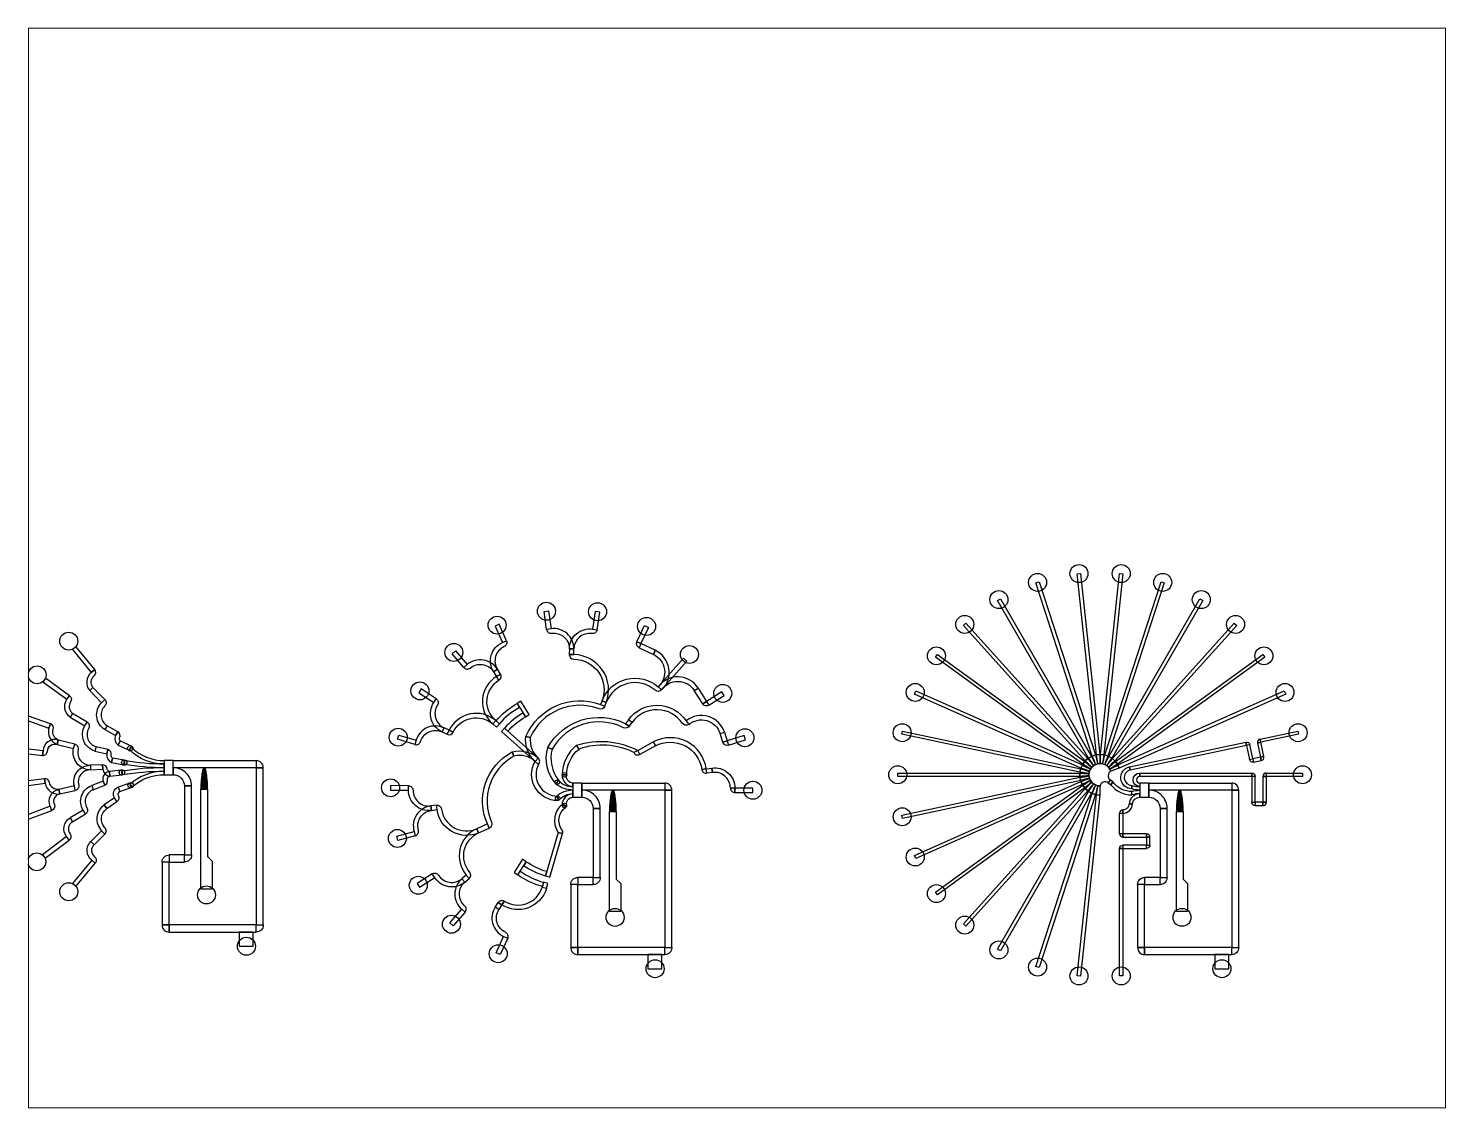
# Paper-space layout 'Layout1' of a CAD drawing. Header units: inches. Extents: x 1.05 to 9.45, y 0.8 to 7.2.
# The model-space entities are those that its viewports show. They can reach past a viewport. Long polylines and large blocks are cut down to what shows.
import ezdxf

# ---------------------------------------------------------------- set-up
doc = ezdxf.new("R2010")
doc.units = ezdxf.units.IN
doc.header["$MEASUREMENT"] = 0
doc.layers.add('L46', color=7, linetype='Continuous')

# ---------------------------------------------------------------- blocks, each defined once
blk = doc.blocks.new('CELL3')
for p, q in [((-18141, -9607), (-18141, -9757)), ((-18141, -9767), (-18141, -9917))]:
    blk.add_line(p, q)
for points in [[(-21389, -5685, 0.406657), (-21456, -6490), (-21312, -6353, -0.391886), (-21263, -5838, 0.407319), (-21232, -5561)], [(-22326, -7675, -0.406657), (-22469, -6881), (-22350, -6720, -0.411345), (-22308, -6996, 0.393398), (-22221, -7505)], [(-22854, -8691, -0.380025), (-23081, -8228, 0.404399), (-23200, -7975), (-23269, -8163, 0.397718), (-22906, -8884)], [(-21226, -9182, -0.484546), (-21675, -8061), (-21570, -7891, -0.41209), (-21503, -8164, 0.479491), (-21176, -8989)], [(-22906, -8884), (-22854, -8691, 0.494743), (-23533, -9178), (-23556, -9376, 0.415181), (-23334, -9200, -0.515353)], [(-20107, -8735, -0.208685), (-20132, -8592, 0.412861), (-20206, -8320), (-20305, -8494, 0.346264), (-20196, -8915)], [(-21423, -10017, -0.483108), (-22172, -9070), (-22120, -8876, -0.415176), (-21978, -9121, 0.476649), (-21429, -9817)], [(-20481, -9691), (-20442, -9495, -0.233064), (-20502, -9361, 0.409559), (-20645, -9119), (-20696, -9313, 0.357495)], [(-18141, -9927, 0.040726), (-20029, -10081), (-20005, -10229, -0.040727), (-18141, -10077)], [(-18141, -9767, -0.047071), (-19894, -9604), (-19922, -9751, 0.046455), (-18141, -9917)], [(-16926, -10737, 0.414214), (-17741, -9922), (-17741, -10237, -0.414214), (-17241, -10737)], [(-16444, -10107, 1), (-16444, -10077), (-16429, -10077), (-16429, -10107)], [(-16429, -10047, 1), (-16429, -10027), (-16419, -10027), (-16419, -10047)], [(-16304, -10007, 0.069351), (-16329, -9942), (-16399, -9942, 0.06935), (-16424, -10007)], [(-16299, -10047, -1), (-16299, -10027), (-16309, -10027), (-16309, -10047)], [(-16299, -10107), (-16299, -10077), (-16284, -10077, 1), (-16284, -10107)], [(-14056, -9607), (-14056, -9922), (-13741, -9922, 0.414214)], [(-22828, -10894, -0.400023), (-23244, -10585, 0.404397), (-23465, -10414), (-23440, -10612, 0.410834), (-22786, -11089)], [(-20789, -10706, 0.413943), (-20671, -10450, -0.418808), (-20564, -10293), (-20582, -10094, 0.466109), (-20858, -10519)], [(-16514, -10697), (-16494, -10697), (-16494, -10737), (-16514, -10737, 1)], [(-16509, -10607), (-16489, -10607), (-16489, -10647), (-16509, -10647, 1)], [(-16504, -10517), (-16484, -10517), (-16484, -10557), (-16504, -10557, 1)], [(-16497, -10427), (-16477, -10427), (-16477, -10467), (-16497, -10467, 1)], [(-16487, -10337), (-16467, -10337), (-16467, -10377), (-16487, -10377, 1)], [(-16477, -10267, -1), (-16477, -10297), (-16462, -10297), (-16462, -10267)], [(-16467, -10197, -1), (-16467, -10227), (-16452, -10227), (-16452, -10197)], [(-16457, -10137, -1), (-16457, -10167), (-16442, -10167), (-16442, -10137)], [(-16288, -10167), (-16288, -10137), (-16273, -10137, 1), (-16273, -10167)], [(-16278, -10227), (-16278, -10197), (-16263, -10197, 1), (-16263, -10227)], [(-16268, -10297), (-16268, -10267), (-16253, -10267, 1), (-16253, -10297)], [(-16262, -10377), (-16262, -10337), (-16242, -10337, 1), (-16242, -10377)], [(-16252, -10467), (-16252, -10427), (-16232, -10427, 1), (-16232, -10467)], [(-16244, -10557), (-16244, -10517), (-16224, -10517, 1), (-16224, -10557)], [(-16239, -10647), (-16239, -10607), (-16219, -10607, 1), (-16219, -10647)], [(-16234, -10737), (-16234, -10697), (-16214, -10697, 1), (-16214, -10737)], [(-20357, -11267, -0.466117), (-20188, -10790), (-20124, -10979, 0.421034), (-20191, -11156, -0.415033), (-20246, -11434)], [(-16514, -10787), (-16494, -10787), (-16494, -10827), (-16514, -10827, 1)], [(-16234, -10827), (-16234, -10787), (-16214, -10787, 1), (-16214, -10827)], [(-20787, -12877, 0.418543), (-20784, -12592, -0.467748), (-20696, -11744), (-20807, -11577, 0.468792), (-20926, -12733)], [(-22489, -12982, -0.453241), (-22329, -12161), (-22227, -12333, 0.456006), (-22329, -12861, -0.413567), (-22368, -13141)], [(-17926, -13807), (-17926, -14122), (-18241, -14122, -0.414214)], [(-17241, -14122), (-17241, -13807), (-16926, -13807, -0.414214)], [(-17926, -17237), (-17926, -16922), (-18241, -16922, 0.414214)], [(-14056, -17237), (-14056, -16922), (-13741, -16922, -0.414214)]]:
    blk.add_lwpolyline(points, format="xyb", close=True)
for points in [[(-20784, -8230, -0.484548), (-20927, -7031), (-20782, -6894, -0.415172), (-20789, -7176, 0.478422), (-20685, -8056), (-20784, -8230)], [(-18141, -9607), (-18141, -9757, -0.193009), (-19695, -9134), (-19596, -9021, 0.193692), (-18141, -9607)], [(-21945, -10693, -0.417603), (-22098, -10932), (-22140, -10737, -0.497584), (-21429, -9817), (-21423, -10017, 0.507841), (-21945, -10693)], [(-20678, -9982, 0.387612), (-20884, -9792), (-20878, -9991, 0.357495), (-20564, -10293), (-20582, -10094, -0.23381), (-20678, -9982)], [(-21581, -11708, -0.416736), (-21651, -11983), (-21753, -11811, -0.468777), (-21367, -10715), (-21298, -10903, 0.468153), (-21581, -11708)], [(-18141, -10237), (-18141, -10087, 0.180487), (-19680, -10662), (-19581, -10775, -0.180463), (-18141, -10237)], [(-23028, -11566, -0.413569), (-23145, -11824), (-23215, -11636, -0.489872), (-22828, -10894), (-22786, -11089, 0.507322), (-23028, -11566)], [(-21368, -14043, -0.453518), (-21404, -13208), (-21265, -13352, 0.455729), (-21241, -13888, -0.415113), (-21213, -14170), (-21368, -14043)]]:
    blk.add_lwpolyline(points, format="xyb")
for points in [[(-17741, -9607), (-18141, -9607), (-18141, -10237), (-17741, -10237)], [(-17741, -9607), (-14056, -9607), (-14056, -9922), (-17741, -9922)], [(-16444, -10077), (-16284, -10077), (-16299, -10047), (-16429, -10047)], [(-16429, -10027), (-16299, -10027), (-16304, -10007), (-16424, -10007)], [(-16429, -10107), (-16299, -10107), (-16299, -10077), (-16429, -10077)], [(-16419, -10047), (-16309, -10047), (-16309, -10027), (-16419, -10027)], [(-16399, -9942), (-16329, -9942), (-16329, -9922), (-16399, -9922)], [(-13741, -9922), (-14056, -9922), (-14056, -16922), (-13741, -16922)], [(-16514, -10697), (-16214, -10697), (-16219, -10647), (-16509, -10647)], [(-16509, -10607), (-16219, -10607), (-16224, -10557), (-16504, -10557)], [(-16504, -10517), (-16224, -10517), (-16232, -10467), (-16497, -10467)], [(-16497, -10427), (-16232, -10427), (-16242, -10377), (-16487, -10377)], [(-16494, -10737), (-16234, -10737), (-16234, -10697), (-16494, -10697)], [(-16489, -10647), (-16239, -10647), (-16239, -10607), (-16489, -10607)], [(-16487, -10337), (-16242, -10337), (-16253, -10297), (-16477, -10297)], [(-16484, -10557), (-16244, -10557), (-16244, -10517), (-16484, -10517)], [(-16477, -10267), (-16252, -10267), (-16263, -10227), (-16467, -10227)], [(-16477, -10467), (-16252, -10467), (-16252, -10427), (-16477, -10427)], [(-16467, -10197), (-16262, -10197), (-16273, -10167), (-16457, -10167)], [(-16467, -10377), (-16262, -10377), (-16262, -10337), (-16467, -10337)], [(-16462, -10297), (-16268, -10297), (-16268, -10267), (-16462, -10267)], [(-16457, -10137), (-16272, -10137), (-16284, -10107), (-16444, -10107)], [(-16452, -10227), (-16278, -10227), (-16278, -10197), (-16452, -10197)], [(-16442, -10167), (-16288, -10167), (-16288, -10137), (-16442, -10137)], [(-17241, -13807), (-16926, -13807), (-16926, -10737), (-17241, -10737)], [(-16514, -10787), (-16214, -10787), (-16214, -10737), (-16514, -10737)], [(-16514, -10877), (-16214, -10877), (-16214, -10827), (-16514, -10827)], [(-16014, -15323), (-16514, -15323), (-16514, -14877), (-16514, -10877), (-16214, -10877), (-16214, -13397), (-16214, -13877), (-16014, -14077)], [(-16494, -10827), (-16234, -10827), (-16234, -10787), (-16494, -10787)], [(-17926, -14122), (-17241, -14122), (-17241, -13807), (-17926, -13807)], [(-18241, -16922), (-17926, -16922), (-17926, -14122), (-18241, -14122)], [(-14056, -16922), (-17926, -16922), (-17926, -17237), (-14056, -17237)], [(-14181, -17237), (-14811, -17237), (-14811, -17867), (-14181, -17867)]]:
    blk.add_lwpolyline(points, close=True)
at = {"linetype": 'Continuous'}
blk.add_circle((-22391, -4293), 400, dxfattribs=at)
for centre, radius in [((-23798, -5795), 400), ((-24851, -7498), 400), ((-25264, -9083), 400), ((-19654, -9062), 120), ((-20026, -10136), 120), ((-19921, -9693), 120), ((-25152, -10739), 400), ((-19639, -10701), 120), ((-24802, -12339), 400), ((-23809, -14107), 400), ((-22391, -15444), 400), ((-16264, -15582), 400), ((-14488, -17867), 400)]:
    blk.add_circle(centre, radius)
at = {"layer": 'L46'}
for points in [[(-22229, -4658), (-21389, -5685), (-21232, -5561), (-22072, -4534), (-22229, -4658)], [(-23546, -6106), (-22469, -6881), (-22350, -6720), (-23427, -5945), (-23546, -6106)], [(-21456, -6490), (-20927, -7031), (-20782, -6894), (-21311, -6352), (-21456, -6490)], [(-24521, -7726), (-23269, -8163), (-23200, -7975), (-24453, -7538), (-24521, -7726)], [(-22326, -7675), (-21675, -8061), (-21570, -7891), (-22221, -7505), (-22326, -7675)], [(-20784, -8230), (-20305, -8494), (-20206, -8320), (-20685, -8056), (-20784, -8230)], [(-22906, -8884), (-22172, -9070), (-22120, -8876), (-22854, -8691), (-22906, -8884)], [(-20196, -8915), (-19703, -9149), (-19614, -8970), (-20107, -8735), (-20196, -8915)], [(-24892, -9226), (-23556, -9376), (-23533, -9178), (-24870, -9028), (-24892, -9226)], [(-21226, -9182), (-20696, -9313), (-20645, -9119), (-21176, -8989), (-21226, -9182)], [(-21423, -10017), (-20878, -9991), (-20884, -9792), (-21429, -9817), (-21423, -10017)], [(-20564, -10293), (-20021, -10235), (-20039, -10036), (-20582, -10094), (-20564, -10293)], [(-20481, -9691), (-19944, -9790), (-19905, -9594), (-20442, -9495), (-20481, -9691)], [(-24755, -10791), (-23440, -10612), (-23465, -10414), (-24779, -10593), (-24755, -10791)], [(-21298, -10903), (-20789, -10706), (-20858, -10519), (-21367, -10715), (-21298, -10903)], [(-20124, -10979), (-19610, -10797), (-19674, -10607), (-20188, -10790), (-20124, -10979)], [(-22786, -11089), (-22098, -10932), (-22140, -10737), (-22828, -10894), (-22786, -11089)], [(-20696, -11744), (-20246, -11434), (-20357, -11267), (-20807, -11577), (-20696, -11744)], [(-24404, -12297), (-23145, -11824), (-23215, -11636), (-24474, -12109), (-24404, -12297)], [(-22227, -12333), (-21651, -11983), (-21753, -11811), (-22329, -12161), (-22227, -12333)], [(-23441, -13952), (-22368, -13141), (-22488, -12982), (-23561, -13793), (-23441, -13952)], [(-21265, -13352), (-20787, -12877), (-20926, -12733), (-21404, -13208), (-21265, -13352)], [(-22067, -15209), (-21213, -14170), (-21368, -14043), (-22221, -15082), (-22067, -15209)]]:
    blk.add_lwpolyline(points, close=True, dxfattribs=at)
blk = doc.blocks.new('24-v')
for p, q in [((12288, 11624), (12319, 11477)), ((12401, 10793), (12401, 10643)), ((12752, 10900), (12752, 10750))]:
    blk.add_line(p, q)
at = {"linetype": 'Continuous'}
blk.add_line((13152, 10900), (13152, 10585), dxfattribs=at)
for points in [[(10121, 20229), (10968, 12174), (10819, 12158), (9972, 20214)], [(12003, 20214), (11156, 12158), (11007, 12174), (11854, 20229)], [(8278, 19853), (10781, 12150), (10638, 12103), (8135, 19807)], [(13840, 19807), (11337, 12103), (11194, 12150), (13697, 19853)], [(6552, 19102), (10602, 12088), (10472, 12013), (6422, 19027)], [(15552, 19027), (11502, 12013), (11372, 12088), (15422, 19102)], [(5021, 18009), (10441, 11990), (10329, 11889), (4909, 17909)], [(17065, 17909), (11645, 11889), (11534, 11990), (16954, 18009)], [(3750, 16621), (10303, 11860), (10215, 11739), (3662, 16500)], [(18313, 16500), (11760, 11739), (11671, 11860), (18224, 16621)], [(2796, 15000), (10196, 11705), (10135, 11568), (2735, 14863)], [(19240, 14863), (11840, 11568), (11779, 11705), (19179, 15000)], [(2200, 13215), (10123, 11531), (10091, 11384), (2168, 13069)], [(17499, 12578), (12319, 11477), (12288, 11624), (17468, 12725)], [(17634, 11942), (17781, 11974), (17646, 12609), (17499, 12578)], [(18123, 12046), (18270, 12077), (18135, 12713), (17988, 12682)], [(19806, 13069), (18135, 12713), (18104, 12860), (19775, 13215)], [(17812, 11827), (18154, 11900), (18123, 12046), (17781, 11974)], [(1987, 11346), (10087, 11346), (10087, 11196), (1987, 11196)], [(2168, 9473), (10091, 11157), (10123, 11010), (2200, 9326)], [(2735, 7679), (10135, 10973), (10196, 10836), (2796, 7542)], [(3662, 6041), (10215, 10802), (10303, 10681), (3750, 5920)], [(11469, 10828), (11557, 10949), (11436, 11037), (11348, 10916)], [(17729, 11196), (12752, 11196), (12752, 11346), (17729, 11346)], [(13152, 10900), (12752, 10900), (12752, 10270), (13152, 10270)], [(13152, 10900), (16837, 10900), (16837, 10585), (13152, 10585)], [(17729, 10046), (17879, 10046), (17879, 11196), (17729, 11196)], [(18229, 10046), (18379, 10046), (18379, 11196), (18229, 11196)], [(19987, 11196), (18379, 11196), (18379, 11346), (19987, 11346)], [(4909, 4633), (10329, 10652), (10441, 10552), (5021, 4532)], [(6422, 3514), (10472, 10529), (10602, 10454), (6552, 3439)], [(8135, 2734), (10638, 10438), (10781, 10392), (8278, 2688)], [(9972, 2328), (10819, 10383), (10968, 10368), (10121, 2312)], [(14396, 10080), (14661, 10080), (14651, 10130), (14406, 10130)], [(14406, 10170), (14651, 10170), (14640, 10210), (14416, 10210)], [(14416, 10240), (14641, 10240), (14630, 10280), (14426, 10280)], [(14426, 10310), (14631, 10310), (14620, 10340), (14436, 10340)], [(14426, 10130), (14631, 10130), (14631, 10170), (14426, 10170)], [(14431, 10210), (14625, 10210), (14625, 10240), (14431, 10240)], [(14436, 10370), (14621, 10370), (14608, 10400), (14448, 10400)], [(14441, 10280), (14615, 10280), (14615, 10310), (14441, 10310)], [(14448, 10430), (14608, 10430), (14593, 10460), (14463, 10460)], [(14451, 10340), (14605, 10340), (14605, 10370), (14451, 10370)], [(14463, 10480), (14593, 10480), (14588, 10500), (14468, 10500)], [(14463, 10400), (14593, 10400), (14593, 10430), (14463, 10430)], [(14473, 10460), (14583, 10460), (14583, 10480), (14473, 10480)], [(14493, 10565), (14563, 10565), (14563, 10585), (14493, 10585)], [(17152, 10585), (16837, 10585), (16837, 3585), (17152, 3585)], [(11853, 8640), (11853, 9559), (12003, 9559), (12003, 8640)], [(13652, 6700), (13967, 6700), (13967, 9770), (13652, 9770)], [(14378, 9810), (14678, 9810), (14673, 9860), (14383, 9860)], [(14378, 9720), (14678, 9720), (14678, 9770), (14378, 9770)], [(14378, 9630), (14678, 9630), (14678, 9680), (14378, 9680)], [(14878, 5185), (14378, 5185), (14378, 5630), (14378, 9630), (14678, 9630), (14678, 7110), (14678, 6630), (14878, 6430)], [(14383, 9900), (14673, 9900), (14668, 9950), (14388, 9950)], [(14388, 9990), (14668, 9990), (14661, 10040), (14396, 10040)], [(14398, 9770), (14658, 9770), (14658, 9810), (14398, 9810)], [(14398, 9680), (14658, 9680), (14658, 9720), (14398, 9720)], [(14403, 9860), (14653, 9860), (14653, 9900), (14403, 9900)], [(14408, 9950), (14648, 9950), (14648, 9990), (14408, 9990)], [(14416, 10040), (14641, 10040), (14641, 10080), (14416, 10080)], [(17879, 9896), (18229, 9896), (18229, 10046), (17879, 10046)], [(12003, 8490), (13053, 8490), (13053, 8640), (12003, 8640)], [(13203, 8140), (13203, 8490), (13053, 8490), (13053, 8140)], [(11853, 2320), (11853, 7990), (12003, 7990), (12003, 2320)], [(12003, 7990), (13053, 7990), (13053, 8140), (12003, 8140)], [(12652, 3585), (12967, 3585), (12967, 6385), (12652, 6385)], [(12967, 6385), (13652, 6385), (13652, 6700), (12967, 6700)], [(16837, 3585), (12967, 3585), (12967, 3270), (16837, 3270)], [(16712, 3270), (16082, 3270), (16082, 2640), (16712, 2640)]]:
    blk.add_lwpolyline(points, close=True)
for points in [[(17646, 12609), (17499, 12578), (17468, 12725, -0.414214)], [(17988, 12682), (18135, 12713), (18104, 12860, 0.414214)], [(18270, 12077), (18123, 12046), (18154, 11900, 0.414214)], [(11348, 10916, 0.552582), (10985, 10771, -1.951616), (11462, 11427, 0.552582), (11436, 11037)], [(12401, 10643, -0.891552), (12288, 11624), (12319, 11477, 0.887743), (12401, 10793)], [(17634, 11942), (17781, 11974), (17812, 11827, -0.414214)], [(12401, 10523, -0.238301), (11557, 10949), (11469, 10828, 0.23108), (12401, 10373)], [(12401, 10643), (12401, 10793, 0.075047), (12752, 10740), (12752, 10590, -0.075047)], [(12752, 11196, 1), (12752, 10900), (12752, 10750, -1), (12752, 11346)], [(16837, 10900), (16837, 10585), (17152, 10585, 0.414214)], [(17879, 11196), (17729, 11196), (17729, 11346, -0.414214)], [(18229, 11196), (18379, 11196), (18379, 11346, 0.414214)], [(12752, 10420, 0.390256), (12276, 9982), (12426, 9982, -0.378702), (12752, 10270)], [(13967, 9770, 0.414214), (13152, 10585), (13152, 10270, -0.414214), (13652, 9770)], [(14406, 10170), (14426, 10170), (14426, 10130), (14406, 10130, 1)], [(14416, 10240, -1), (14416, 10210), (14431, 10210), (14431, 10240)], [(14426, 10310, -1), (14426, 10280), (14441, 10280), (14441, 10310)], [(14436, 10370, -1), (14436, 10340), (14451, 10340), (14451, 10370)], [(14448, 10400, 1), (14448, 10430), (14463, 10430), (14463, 10400)], [(14463, 10460, 1), (14463, 10480), (14473, 10480), (14473, 10460)], [(14588, 10500, 0.069351), (14563, 10565), (14493, 10565, 0.06935), (14468, 10500)], [(14593, 10460, -1), (14593, 10480), (14583, 10480), (14583, 10460)], [(14593, 10400), (14593, 10430), (14608, 10430, 1), (14608, 10400)], [(14605, 10340), (14605, 10370), (14620, 10370, 1), (14620, 10340)], [(14615, 10280), (14615, 10310), (14630, 10310, 1), (14630, 10280)], [(14625, 10210), (14625, 10240), (14640, 10240, 1), (14640, 10210)], [(14631, 10130), (14631, 10170), (14651, 10170, 1), (14651, 10130)], [(11853, 9559), (12003, 9559), (12003, 9709, 0.414214)], [(12276, 9982, -0.414405), (12003, 9709), (12003, 9559, 0.414214), (12426, 9982)], [(14378, 9810), (14398, 9810), (14398, 9770), (14378, 9770, 1)], [(14378, 9720), (14398, 9720), (14398, 9680), (14378, 9680, 1)], [(14383, 9900), (14403, 9900), (14403, 9860), (14383, 9860, 1)], [(14388, 9990), (14408, 9990), (14408, 9950), (14388, 9950, 1)], [(14396, 10080), (14416, 10080), (14416, 10040), (14396, 10040, 1)], [(14641, 10040), (14641, 10080), (14661, 10080, 1), (14661, 10040)], [(14648, 9950), (14648, 9990), (14668, 9990, 1), (14668, 9950)], [(14653, 9860), (14653, 9900), (14673, 9900, 1), (14673, 9860)], [(14658, 9770), (14658, 9810), (14678, 9810, 1), (14678, 9770)], [(14658, 9680), (14658, 9720), (14678, 9720, 1), (14678, 9680)], [(17729, 10046), (17879, 10046), (17879, 9896, -0.414214)], [(18379, 10046), (18229, 10046), (18229, 9896, 0.414214)], [(12003, 8490), (12003, 8640), (11853, 8640, 0.414214)], [(13053, 8640), (13053, 8490), (13203, 8490, 0.414214)], [(12003, 8140), (12003, 7990), (11853, 7990, -0.414214)], [(13053, 7990), (13053, 8140), (13203, 8140, -0.414214)], [(12967, 6700), (12967, 6385), (12652, 6385, -0.414214)], [(13652, 6385), (13652, 6700), (13967, 6700, -0.414214)], [(12967, 3270), (12967, 3585), (12652, 3585, 0.414214)], [(16837, 3270), (16837, 3585), (17152, 3585, -0.414214)]]:
    blk.add_lwpolyline(points, format="xyb", close=True)
for points in [[(10329, 11889), (10441, 11990), (10692, 11674), (10617, 11607, 0.016985), (10329, 11889)], [(10472, 12013), (10602, 12088), (10782, 11727), (10695, 11677, 0.016985), (10472, 12013)], [(10638, 12103), (10781, 12150, 0.016985), (10881, 11759), (10786, 11728, 0.016985), (10638, 12103)], [(10819, 12158), (10968, 12174, 0.016985), (10985, 11771), (10886, 11760, 0.016985), (10819, 12158)], [(11007, 12174), (11156, 12158, 0.016985), (11089, 11760), (10990, 11771, 0.016985), (11007, 12174)], [(11194, 12150), (11337, 12103, 0.016985), (11189, 11728), (11094, 11759, 0.016985), (11194, 12150)], [(11372, 12088), (11502, 12013, 0.016985), (11279, 11677), (11193, 11727, 0.016985), (11372, 12088)], [(11534, 11990), (11645, 11889, 0.016985), (11357, 11607), (11283, 11674, 0.016985), (11534, 11990)], [(10091, 11384), (10123, 11531, 0.016985), (10511, 11423), (10490, 11325, 0.016985), (10091, 11384)], [(10135, 11568), (10196, 11705, 0.016985), (10553, 11519), (10513, 11427, 0.016985), (10135, 11568)], [(10215, 11739), (10303, 11860, 0.016985), (10614, 11604), (10555, 11523, 0.016985), (10215, 11739)], [(11671, 11860), (11760, 11739), (11419, 11523), (11360, 11604, 0.016985), (11671, 11860)], [(11779, 11705), (11840, 11568), (11462, 11427), (11422, 11519, 0.016985), (11779, 11705)], [(10087, 11196), (10087, 11346, 0.016985), (10490, 11321), (10490, 11221, 0.016985), (10087, 11196)], [(10123, 11010), (10091, 11157, 0.016985), (10490, 11216), (10511, 11118, 0.016985), (10123, 11010)], [(10196, 10836), (10135, 10973, 0.016985), (10513, 11114), (10553, 11023, 0.016985), (10196, 10836)], [(10303, 10681), (10215, 10802, 0.016985), (10555, 11019), (10614, 10938, 0.016985), (10303, 10681)], [(10441, 10552), (10329, 10652, 0.016985), (10617, 10934), (10692, 10868, 0.016985), (10441, 10552)], [(10602, 10454), (10472, 10529, 0.016985), (10695, 10865), (10782, 10815, 0.016985), (10602, 10454)], [(10781, 10392), (10638, 10438, 0.016985), (10786, 10813), (10881, 10782, 0.016985), (10781, 10392)], [(10968, 10368), (10819, 10383, 0.016985), (10886, 10781), (10985, 10771, 0.016985), (10968, 10368)], [(12401, 10373), (12401, 10523, -0.080762), (12752, 10580), (12752, 10430, 0.080762), (12401, 10373)]]:
    blk.add_lwpolyline(points, format="xyb")
for centre in [(8206, 19830), (10047, 20221), (11928, 20221), (13769, 19830), (6487, 19065), (15487, 19065), (4965, 17959), (17010, 17959), (3706, 16561), (18269, 16561), (2765, 14931), (19209, 14931), (2184, 13142), (19791, 13142), (1987, 11271), (19987, 11271), (2184, 9399), (2765, 7610), (3706, 5981), (14628, 4926), (4965, 4582), (6487, 3476), (8206, 2711), (10047, 2320), (11928, 2320), (16404, 2640)]:
    blk.add_circle(centre, 400)
blk.add_arc((437610, -298689), 526835, 143.99184, 144.00816)
blk = doc.blocks.new('16-v')
at = {"linetype": 'Continuous'}
for p, q in [((8105, 14446), (7935, 14590)), ((11770, 11806), (11770, 11491))]:
    blk.add_line(p, q, dxfattribs=at)
blk.add_line((10694, 11226), (10694, 11026))
for points in [[(11413, 17772, 0.45815), (10396, 18672), (10198, 18645, 0.41516), (10424, 18474, -0.455562), (11213, 17774), (11413, 17772)], [(12245, 18655), (12443, 18624, -0.41516), (12214, 18457, 0.453434), (11413, 17772), (11213, 17774, -0.45602), (12245, 18655)], [(8232, 18061), (8415, 18142, -0.41516), (8313, 17878, 0.453434), (8009, 16868), (7840, 16762, -0.45602), (8232, 18061)], [(14396, 18009), (14312, 17828, -0.414206), (14215, 18094), (14396, 18009)], [(15164, 16083), (15314, 15951, 0.5293), (15030, 17712), (14946, 17531, -0.535664), (15164, 16083)], [(8009, 16868, 0.45815), (6668, 17075), (6515, 16946, 0.41516), (6798, 16923, -0.455562), (7840, 16762), (8009, 16868)], [(11408, 17322, -0.520252), (12667, 15466), (12853, 15394, 0.520447), (11410, 17521), (11210, 17523, 0.414212), (11408, 17322)], [(7936, 14589, -0.512497), (8081, 16381), (7973, 16549, 0.512017), (7804, 14439), (7936, 14589)], [(7973, 16549), (8142, 16657, -0.414212), (8081, 16381), (7973, 16549)], [(5180, 15387), (5290, 15554, -0.41516), (5347, 15277, 0.453434), (5637, 14263), (5552, 14082, -0.45602), (5180, 15387)], [(17311, 15440), (17417, 15271, -0.414202), (17142, 15333), (17311, 15440)], [(5864, 14157), (6045, 14072, -0.489463), (7804, 14439), (7936, 14589, 0.489424), (5864, 14157)], [(5637, 14263, 0.45815), (4397, 13712), (4339, 13520, 0.41516), (4589, 13654, -0.455562), (5552, 14082), (5637, 14263)], [(5864, 14157), (5780, 13975, 0.414212), (6045, 14072), (5864, 14157)], [(18226, 13682), (18285, 13491, -0.414202), (18035, 13623), (18226, 13682)], [(7648, 9805), (7566, 9988, -0.39473), (8671, 13190), (8745, 13003, 0.390294), (7749, 10070, -0.414214), (7648, 9805)], [(11370, 11656), (11370, 11806, -0.500524), (11096, 12172), (10896, 12172, 0.43944), (11370, 11656)], [(4059, 11488), (4061, 11688, -0.41516), (4259, 11486, 0.453434), (5050, 10789), (5077, 10591, -0.45602), (4059, 11488)], [(5050, 10789, 0.45815), (4305, 9656), (4359, 9463, 0.41516), (4497, 9711, -0.455562), (5077, 10591), (5050, 10789)], [(10909, 9557, 0.224718), (10881, 9726, -0.410042), (11048, 10730), (10931, 10892, 0.409307), (10717, 9613), (10909, 9557)], [(5223, 7600), (5116, 7769, -0.41516), (5393, 7706, 0.453434), (6435, 7549), (6565, 7397, -0.45602), (5223, 7600)], [(6435, 7549, 0.45815), (6422, 6192), (6572, 6060, 0.41516), (6554, 6343, -0.455562), (6565, 7397), (6435, 7549)], [(8212, 6388), (8320, 6556, 0.498385), (10006, 7179), (10199, 7123, -0.49887), (8212, 6388)], [(8212, 6388), (8043, 6496, -0.414212), (8320, 6556), (8212, 6388)], [(8288, 4983), (8470, 4899, 0.41516), (8371, 5165, -0.453434), (8076, 6177), (7908, 6285, 0.45602), (8288, 4983)]]:
    blk.add_lwpolyline(points, format="xyb", dxfattribs=at)
blk.add_lwpolyline([(15314, 15951), (15164, 16083), (16288, 17358), (16438, 17226)], close=True, dxfattribs=at)
for points in [[(12667, 15466, -0.523596), (15164, 16083), (15314, 15951, -0.414212), (15032, 15933, 0.523479), (12853, 15394)], [(16938, 16032, 0.533096), (15164, 16083), (15314, 15951, -0.540374), (16768, 15926)], [(7952, 14575, -0.090944), (8891, 15342), (8997, 15172, 0.091728), (8105, 14446)], [(9278, 13879, -0.403147), (12602, 15295), (12788, 15224, -0.413659), (12531, 15108, 0.399754), (9473, 13827)], [(13835, 14622, -0.523596), (16407, 14572), (16518, 14406, -0.414212), (16241, 14461, 0.523479), (13997, 14505)], [(8477, 14118, -0.081449), (9261, 14755), (9154, 14924, 0.080878), (8327, 14251)], [(10256, 13393, -0.403147), (13712, 14448), (13890, 14357, -0.413659), (13622, 14269, 0.399754), (10445, 13320)], [(18107, 14064, 0.533096), (16407, 14572), (16518, 14406, -0.540374), (17916, 14005)], [(9473, 13827, 0.241586), (9825, 12921), (9692, 12771, -0.248126), (9278, 13879)], [(8671, 13190, -0.253826), (9825, 12921), (9692, 12771, 0.248118), (8745, 13003)], [(10623, 11760), (10731, 11928, 0.211058), (11370, 11646), (11370, 11496, -0.171595)], [(11370, 11336), (11370, 11486, 0.186887), (10624, 11197), (10764, 11054, -0.221043)], [(7175, 9593, -0.50224), (5326, 10624), (5299, 10822, -0.411646), (5524, 10652, 0.50237), (7094, 9775)], [(11094, 10809, -0.499264), (11370, 11176), (11370, 11326, 0.438584), (10894, 10809)], [(7094, 9775, 0.499312), (6626, 7712), (6756, 7559, 0.412922), (6779, 7841, -0.499226), (7175, 9593)], [(9185, 8138, 0.080551), (10146, 7677), (10202, 7869, -0.081113), (9292, 8307)], [(10012, 7199, -0.090935), (8919, 7722), (9027, 7890, 0.091718), (10064, 7392)]]:
    blk.add_lwpolyline(points, format="xyb", close=True, dxfattribs=at)
for points in [[(10623, 11760, -0.261701), (10256, 13393), (10445, 13320, 0.232096), (10731, 11928)], [(11536, 13489, 0.230002), (10896, 12172), (11096, 12172, -0.226321), (11644, 13321)], [(11536, 13489, -0.202363), (14250, 13259), (14072, 13168, 0.201082), (11644, 13321)], [(14250, 13259), (14072, 13168, 0.414354), (14341, 13081)], [(15036, 13461, -0.519215), (17102, 12410), (17299, 12439, 0.518577), (14945, 13639)], [(10694, 11026, -0.579044), (9692, 12771), (9842, 12639, 0.564854), (10694, 11226)], [(9692, 12771), (9842, 12639, 0.414214), (9825, 12921)], [(17299, 12439), (17102, 12410, 0.414354), (17328, 12241)], [(18574, 11586), (18374, 11586, 0.456882), (17576, 12276), (17548, 12474, -0.456774)], [(12585, 10676, 0.414214), (11770, 11491), (11770, 11176, -0.414214), (12270, 10676)], [(13082, 11366, 1), (13082, 11386), (13092, 11386), (13092, 11366)], [(13207, 11406, 0.069351), (13182, 11471), (13112, 11471, 0.06935), (13087, 11406)], [(13212, 11366, -1), (13212, 11386), (13202, 11386), (13202, 11366)], [(15455, 11806), (15455, 11491), (15770, 11491, 0.414214)], [(18574, 11586), (18374, 11586, 0.414354), (18574, 11386)], [(12997, 10716), (13017, 10716), (13017, 10676), (12997, 10676, 1)], [(13002, 10806), (13022, 10806), (13022, 10766), (13002, 10766, 1)], [(13007, 10896), (13027, 10896), (13027, 10856), (13007, 10856, 1)], [(13014, 10986), (13034, 10986), (13034, 10946), (13014, 10946, 1)], [(13024, 11076), (13044, 11076), (13044, 11036), (13024, 11036, 1)], [(13034, 11146, -1), (13034, 11116), (13049, 11116), (13049, 11146)], [(13044, 11216, -1), (13044, 11186), (13059, 11186), (13059, 11216)], [(13054, 11276, -1), (13054, 11246), (13069, 11246), (13069, 11276)], [(13067, 11306, 1), (13067, 11336), (13082, 11336), (13082, 11306)], [(13212, 11306), (13212, 11336), (13227, 11336, 1), (13227, 11306)], [(13223, 11246), (13223, 11276), (13238, 11276, 1), (13238, 11246)], [(13233, 11186), (13233, 11216), (13248, 11216, 1), (13248, 11186)], [(13243, 11116), (13243, 11146), (13258, 11146, 1), (13258, 11116)], [(13249, 11036), (13249, 11076), (13269, 11076, 1), (13269, 11036)], [(13259, 10946), (13259, 10986), (13279, 10986, 1), (13279, 10946)], [(13267, 10856), (13267, 10896), (13287, 10896, 1), (13287, 10856)], [(13272, 10766), (13272, 10806), (13292, 10806, 1), (13292, 10766)], [(13277, 10676), (13277, 10716), (13297, 10716, 1), (13297, 10676)], [(12997, 10626), (13017, 10626), (13017, 10586), (12997, 10586, 1)], [(13277, 10586), (13277, 10626), (13297, 10626, 1), (13297, 10586)], [(11585, 7606), (11585, 7291), (11270, 7291, -0.414214)], [(12270, 7291), (12270, 7606), (12585, 7606, -0.414214)], [(11585, 4176), (11585, 4491), (11270, 4491, 0.414214)], [(15455, 4176), (15455, 4491), (15770, 4491, -0.414214)]]:
    blk.add_lwpolyline(points, format="xyb", close=True)
for points in [[(11770, 11806), (11370, 11806), (11370, 11176), (11770, 11176)], [(11770, 11806), (15455, 11806), (15455, 11491), (11770, 11491)], [(13067, 11336), (13227, 11336), (13212, 11366), (13082, 11366)], [(13082, 11386), (13212, 11386), (13207, 11406), (13087, 11406)], [(13092, 11366), (13202, 11366), (13202, 11386), (13092, 11386)], [(13112, 11471), (13182, 11471), (13182, 11491), (13112, 11491)], [(15770, 11491), (15455, 11491), (15455, 4491), (15770, 4491)], [(12997, 10716), (13297, 10716), (13292, 10766), (13002, 10766)], [(13002, 10806), (13292, 10806), (13287, 10856), (13007, 10856)], [(13007, 10896), (13287, 10896), (13279, 10946), (13014, 10946)], [(13014, 10986), (13279, 10986), (13269, 11036), (13024, 11036)], [(13017, 10676), (13277, 10676), (13277, 10716), (13017, 10716)], [(13022, 10766), (13272, 10766), (13272, 10806), (13022, 10806)], [(13024, 11076), (13269, 11076), (13258, 11116), (13034, 11116)], [(13027, 10856), (13267, 10856), (13267, 10896), (13027, 10896)], [(13034, 11146), (13259, 11146), (13248, 11186), (13044, 11186)], [(13034, 10946), (13259, 10946), (13259, 10986), (13034, 10986)], [(13044, 11216), (13249, 11216), (13238, 11246), (13054, 11246)], [(13044, 11036), (13249, 11036), (13249, 11076), (13044, 11076)], [(13049, 11116), (13243, 11116), (13243, 11146), (13049, 11146)], [(13054, 11276), (13239, 11276), (13227, 11306), (13067, 11306)], [(13059, 11186), (13233, 11186), (13233, 11216), (13059, 11216)], [(13069, 11246), (13223, 11246), (13223, 11276), (13069, 11276)], [(13082, 11306), (13212, 11306), (13212, 11336), (13082, 11336)], [(12270, 7606), (12585, 7606), (12585, 10676), (12270, 10676)], [(12997, 10626), (13297, 10626), (13297, 10676), (12997, 10676)], [(12997, 10536), (13297, 10536), (13297, 10586), (12997, 10586)], [(13497, 6090), (12997, 6090), (12997, 6536), (12997, 10536), (13297, 10536), (13297, 8016), (13297, 7536), (13497, 7336)], [(13017, 10586), (13277, 10586), (13277, 10626), (13017, 10626)], [(11585, 7291), (12270, 7291), (12270, 7606), (11585, 7606)], [(11270, 4491), (11585, 4491), (11585, 7291), (11270, 7291)], [(15455, 4491), (11585, 4491), (11585, 4176), (15455, 4176)], [(15330, 4176), (14700, 4176), (14700, 3546), (15330, 3546)]]:
    blk.add_lwpolyline(points, close=True)
for centre, radius in [((10190, 19451), 400), ((12464, 19430), 400), ((7997, 18832), 400), ((14647, 18775), 400), ((6073, 17620), 400), ((16550, 17527), 400), ((4566, 15908), 400), ((18031, 15797), 400), ((3602, 13848), 400), ((3260, 11595), 400), ((10996, 12172), 100), ((10677, 11844), 100), ((10694, 11126), 100), ((10991, 10809), 100), ((3562, 9341), 400), ((4494, 7257), 400), ((5968, 5526), 400), ((8046, 4214), 400)]:
    blk.add_circle(centre, radius, dxfattribs=at)
for centre in [(19019, 13823), (19374, 11485), (13247, 5831), (15022, 3546)]:
    blk.add_circle(centre, 400)
at = {"layer": 'L46'}
for points in [[(10290, 19465), (10396, 18672), (10198, 18645), (10092, 19438), (10290, 19465)], [(12366, 19445), (12245, 18655), (12443, 18624), (12564, 19415), (12366, 19445)], [(7907, 18791), (8232, 18061), (8415, 18142), (8089, 18873), (7907, 18791)], [(14736, 18734), (14396, 18009), (14215, 18094), (14555, 18818), (14736, 18734)], [(6149, 17685), (6668, 17075), (6515, 16946), (5997, 17555), (6149, 17685)], [(11213, 17774), (11210, 17523), (11410, 17521), (11413, 17772), (11213, 17774)], [(15030, 17712), (14396, 18009), (14312, 17828), (14946, 17531), (15030, 17712)], [(7840, 16762), (7973, 16549), (8143, 16656), (8009, 16868), (7840, 16762)], [(4511, 15825), (5180, 15387), (5290, 15554), (4621, 15993), (4511, 15825)], [(16938, 16032), (17311, 15440), (17142, 15333), (16768, 15926), (16938, 16032)], [(17988, 15867), (17311, 15440), (17417, 15271), (18094, 15697), (17988, 15867)], [(8891, 15342), (9261, 14755), (9430, 14861), (9060, 15448), (8891, 15342)], [(12667, 15466), (12602, 15295), (12788, 15224), (12853, 15394), (12667, 15466)], [(7804, 14439), (7973, 14296), (8105, 14446), (7936, 14589), (7804, 14439)], [(13835, 14622), (13709, 14448), (13871, 14331), (13997, 14505), (13835, 14622)], [(3631, 13944), (4397, 13712), (4339, 13520), (3573, 13753), (3631, 13944)], [(5552, 14082), (5780, 13975), (5864, 14157), (5637, 14263), (5552, 14082)], [(8195, 14101), (9692, 12771), (9825, 12921), (8327, 14251), (8195, 14101)], [(18107, 14064), (18226, 13682), (18035, 13623), (17916, 14006), (18107, 14064)], [(18990, 13919), (18226, 13682), (18285, 13491), (19049, 13727), (18990, 13919)], [(14945, 13639), (15036, 13461), (14341, 13081), (14250, 13259), (14945, 13639)], [(17299, 12439), (17548, 12474), (17576, 12276), (17328, 12241), (17299, 12439)], [(3259, 11496), (4059, 11488), (4061, 11688), (3261, 11696), (3259, 11496)], [(19374, 11585), (18574, 11586), (18574, 11386), (19374, 11385), (19374, 11585)], [(5077, 10591), (5326, 10624), (5299, 10822), (5050, 10789), (5077, 10591)], [(3535, 9438), (4305, 9656), (4359, 9463), (3589, 9245), (3535, 9438)], [(7175, 9593), (7648, 9805), (7566, 9988), (7094, 9776), (7175, 9593)], [(10338, 7621), (10909, 9557), (10717, 9613), (10146, 7677), (10338, 7621)], [(8919, 7722), (9292, 8307), (9124, 8414), (8750, 7829), (8919, 7722)], [(4546, 7173), (5223, 7600), (5116, 7769), (4440, 7342), (4546, 7173)], [(6565, 7397), (6756, 7559), (6626, 7712), (6435, 7549), (6565, 7397)], [(10199, 7123), (10256, 7337), (10064, 7392), (10006, 7179), (10199, 7123)], [(7908, 6285), (8043, 6496), (8212, 6388), (8076, 6177), (7908, 6285)], [(5893, 5592), (6422, 6192), (6572, 6060), (6043, 5460), (5893, 5592)], [(7956, 4255), (8288, 4983), (8470, 4899), (8138, 4172), (7956, 4255)]]:
    blk.add_lwpolyline(points, close=True, dxfattribs=at)

msp = doc.modelspace()

# ---------------------------------------------------------------- block references
for name, p in [('24-v', (40587, 1584)), ('16-v', (16758, 678)), ('CELL3', (28095, 23091))]:
    msp.add_blockref(name, p)

psp = doc.layouts.get("Layout1")

# ---------------------------------------------------------------- viewports
at = {"layer": '0'}
psp.add_viewport(center=(5.25, 4), size=(8.4, 6.4), view_center_point=(35424.6304, 22053.2969), view_height=48024.250597, dxfattribs=at)

doc.saveas('drawing.dxf')
